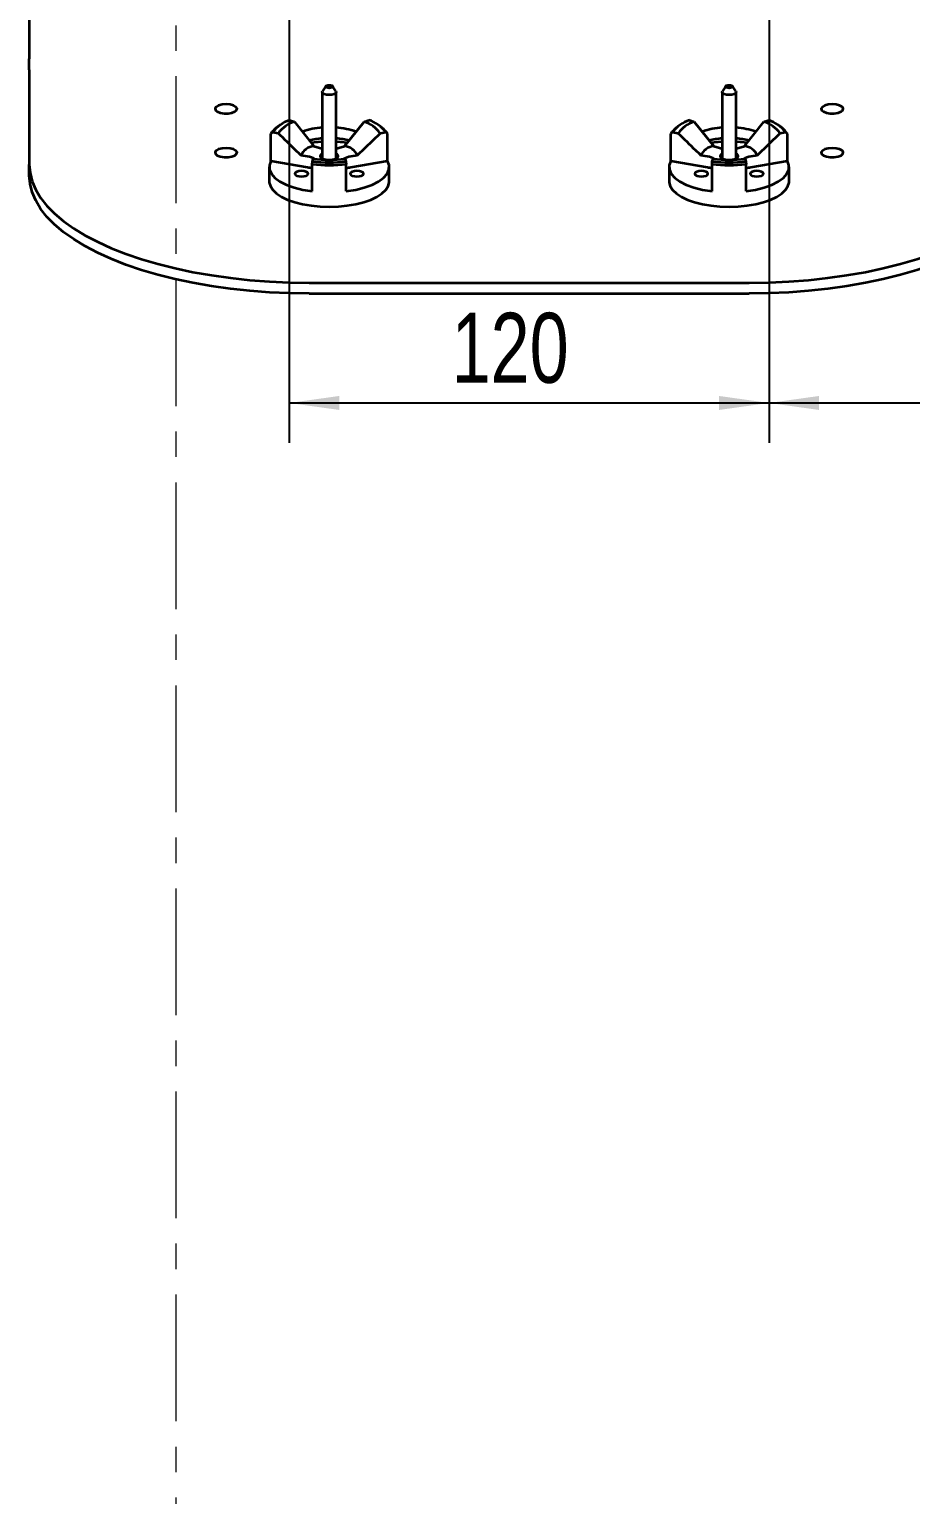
# Paper-space layout 'Blatt1' of a CAD drawing. Header units: millimetres. Extents: x 0 to 1189, y 0 to 841.
# Drawn here: x 470.4 to 514.4, y 584.4 to 657.7 of the extents above; entities that cross this region are included whole.
import ezdxf

# ---------------------------------------------------------------- set-up
doc = ezdxf.new("R2010")
doc.units = ezdxf.units.MM
doc.linetypes.add('CENTER', pattern=[10.16, 6.35, -1.27, 1.27, -1.27])
doc.layers.add('BEMASSUNG', color=1, linetype='Continuous')
doc.styles.add('SLDTEXTSTYLE2', font='TXT', dxfattribs={"width": 0.75})
doc.dimstyles.new('SLDDIMSTYLE2', dxfattribs={"dimtxt": 3.5, "dimasz": 2.5, "dimexe": 0, "dimexo": 0.0625, "dimgap": 0.875, "dimtad": 1, "dimdec": 1, "dimlfac": 5, "dimrnd": 1e-09, "dimzin": 12, "dimdsep": 46, "dimtxsty": 'SLDTEXTSTYLE2', "dimsah": 1, "dimcen": 0.09, "dimadec": 0, "dimazin": 3, "dimtfac": 1, "dimtdec": 1, "dimtofl": 0, "dimtmove": 0, "dimatfit": 3, "dimfxl": 1, "dimfrac": 2, "dimtolj": 1, "dimtzin": 12, "dimarcsym": 0})

# ---------------------------------------------------------------- blocks, each defined once
blk = doc.blocks.new('_D_6')
at = {"layer": 'BEMASSUNG'}
for p, q in [((507.356, 662.832), (507.356, 636.998)), ((507.356, 638.998), (540.356, 638.998))]:
    blk.add_line(p, q, dxfattribs=at)
for points in [[(507.356, 638.998), (509.856, 638.648), (509.856, 639.348)], [(540.356, 638.998), (537.856, 639.348), (537.856, 638.648)]]:
    blk.add_solid(points, dxfattribs=at)
at = {"layer": 'BEMASSUNG', "insert": (519.977, 643.509), "char_height": 3.5, "attachment_point": 1, "style": 'SLDTEXTSTYLE2'}
blk.add_mtext('165', dxfattribs=at)
blk = doc.blocks.new('_D_7')
at = {"layer": 'BEMASSUNG'}
for p, q in [((483.356, 662.832), (483.356, 636.998)), ((507.356, 662.832), (507.356, 636.998)), ((483.356, 638.998), (507.356, 638.998))]:
    blk.add_line(p, q, dxfattribs=at)
for points in [[(483.356, 638.998), (485.856, 638.648), (485.856, 639.348)], [(507.356, 638.998), (504.856, 639.348), (504.856, 638.648)]]:
    blk.add_solid(points, dxfattribs=at)
at = {"layer": 'BEMASSUNG', "insert": (491.477, 643.509), "char_height": 3.5, "attachment_point": 1, "style": 'SLDTEXTSTYLE2'}
blk.add_mtext('120', dxfattribs=at)

psp = doc.layouts.new('Blatt1')

# ---------------------------------------------------------------- linework, layer by layer
at = {"color": 7, "linetype": 'CENTER', "lineweight": 18}
psp.add_line((477.678, 777.265), (477.678, 308.626), dxfattribs=at)
at = {"color": 7, "linetype": 'Continuous', "lineweight": 35}
for p, q in [((470.356, 664.232), (470.356, 656.215)), ((470.356, 655.671), (470.356, 656.215)), ((470.356, 655.671), (470.356, 650.93)), ((485.006, 654.562), (485.006, 651.263)), ((485.186, 654.854), (485.019, 654.602)), ((485.693, 654.602), (485.526, 654.854)), ((485.706, 651.263), (485.706, 654.562)), ((505.006, 654.562), (505.006, 651.263)), ((505.186, 654.854), (505.019, 654.602)), ((505.693, 654.602), (505.526, 654.854)), ((505.706, 651.263), (505.706, 654.562)), ((482.791, 652.831), (482.702, 652.761)), ((483.372, 653.154), (483.613, 653.075)), ((483.613, 653.075), (484.589, 651.853)), ((486.124, 651.853), (487.099, 653.075)), ((487.099, 653.075), (487.341, 653.154)), ((488.01, 652.761), (487.922, 652.831)), ((502.791, 652.831), (502.702, 652.761)), ((503.371, 653.154), (503.613, 653.075)), ((503.613, 653.075), (504.589, 651.853)), ((506.124, 651.853), (507.099, 653.075)), ((507.099, 653.075), (507.341, 653.154)), ((508.01, 652.761), (507.922, 652.831)), ((482.533, 652.54), (482.439, 652.465)), ((482.439, 651.106), (482.439, 652.465)), ((482.814, 652.49), (482.533, 652.54)), ((487.898, 652.49), (486.762, 651.385)), ((488.18, 652.54), (487.898, 652.49)), ((488.273, 652.465), (488.18, 652.54)), ((488.273, 651.106), (488.273, 652.465)), ((502.533, 652.54), (502.439, 652.465)), ((502.439, 651.106), (502.439, 652.465)), ((502.814, 652.49), (502.533, 652.54)), ((507.898, 652.49), (506.762, 651.385)), ((508.18, 652.54), (507.898, 652.49)), ((508.273, 652.465), (508.18, 652.54)), ((508.273, 651.106), (508.273, 652.465)), ((484.277, 651.328), (483.95, 651.385)), ((484.589, 651.853), (484.869, 651.762)), ((485.006, 651.263), (485.015, 651.229)), ((485.697, 651.229), (485.706, 651.263)), ((485.843, 651.762), (486.124, 651.853)), ((486.762, 651.385), (486.436, 651.328)), ((504.277, 651.328), (503.95, 651.385)), ((504.589, 651.853), (504.869, 651.762)), ((505.006, 651.263), (505.015, 651.229)), ((505.697, 651.229), (505.706, 651.263)), ((505.843, 651.762), (506.124, 651.853)), ((506.762, 651.385), (506.436, 651.328)), ((470.356, 650.386), (470.356, 650.93)), ((482.356, 650.81), (482.356, 650.085)), ((484.277, 650.784), (482.439, 651.106)), ((484.504, 650.954), (484.517, 651.087)), ((484.504, 649.594), (484.504, 650.954)), ((484.517, 651.087), (484.557, 651.214)), ((486.155, 651.214), (486.195, 651.087)), ((486.195, 651.087), (486.208, 650.954)), ((486.208, 649.594), (486.208, 650.954)), ((488.273, 651.106), (486.436, 650.784)), ((488.356, 650.085), (488.356, 650.81)), ((502.356, 650.81), (502.356, 650.085)), ((504.277, 650.784), (502.439, 651.106)), ((504.504, 650.954), (504.517, 651.087)), ((504.504, 649.594), (504.504, 650.954)), ((504.517, 651.087), (504.557, 651.214)), ((506.155, 651.214), (506.195, 651.087)), ((506.195, 651.087), (506.208, 650.954)), ((506.208, 649.594), (506.208, 650.954)), ((508.273, 651.106), (506.436, 650.784)), ((508.356, 650.085), (508.356, 650.81)), ((484.356, 645.013), (506.356, 645.013)), ((484.356, 644.47), (506.356, 644.47))]:
    psp.add_line(p, q, dxfattribs=at)
at = {"color": 7, "linetype": 'Continuous', "lineweight": 35, "flags": 128}
for points in [[(485.424, 654.765), (485.356, 654.759), (485.288, 654.765), (485.231, 654.781), (485.193, 654.805), (485.179, 654.834), (485.193, 654.862), (485.231, 654.887), (485.288, 654.903), (485.356, 654.909), (485.424, 654.903), (485.481, 654.887), (485.519, 654.862), (485.533, 654.834), (485.519, 654.805), (485.481, 654.781), (485.424, 654.765)], [(505.424, 654.765), (505.356, 654.759), (505.288, 654.765), (505.231, 654.781), (505.193, 654.805), (505.179, 654.834), (505.193, 654.862), (505.231, 654.887), (505.288, 654.903), (505.356, 654.909), (505.424, 654.903), (505.481, 654.887), (505.519, 654.862), (505.533, 654.834), (505.519, 654.805), (505.481, 654.781), (505.424, 654.765)], [(485.356, 654.414), (485.222, 654.425), (485.109, 654.457), (485.033, 654.505), (485.006, 654.562), (485.019, 654.602)], [(485.693, 654.602), (485.706, 654.562), (485.68, 654.505), (485.604, 654.457), (485.49, 654.425), (485.356, 654.414)], [(505.356, 654.414), (505.222, 654.425), (505.109, 654.457), (505.033, 654.505), (505.006, 654.562), (505.019, 654.602)], [(505.693, 654.602), (505.706, 654.562), (505.68, 654.505), (505.604, 654.457), (505.49, 654.425), (505.356, 654.414)], [(480.395, 653.936), (480.196, 653.952), (479.997, 653.936), (479.826, 653.891), (479.704, 653.823), (479.648, 653.741), (479.667, 653.656), (479.757, 653.579), (479.907, 653.522), (480.095, 653.491), (480.297, 653.491), (480.486, 653.522), (480.635, 653.579), (480.725, 653.656), (480.744, 653.741), (480.688, 653.823), (480.567, 653.891), (480.395, 653.936)], [(510.715, 653.936), (510.516, 653.952), (510.317, 653.936), (510.146, 653.891), (510.024, 653.823), (509.969, 653.741), (509.987, 653.656), (510.077, 653.579), (510.227, 653.522), (510.415, 653.491), (510.617, 653.491), (510.806, 653.522), (510.955, 653.579), (511.045, 653.656), (511.064, 653.741), (511.008, 653.823), (510.887, 653.891), (510.715, 653.936)], [(485.006, 652.069), (484.605, 652.037), (484.456, 652.019)], [(486.256, 652.019), (486.107, 652.037), (485.706, 652.069)], [(505.006, 652.069), (504.605, 652.037), (504.456, 652.019)], [(506.256, 652.019), (506.107, 652.037), (505.706, 652.069)], [(480.395, 651.738), (480.196, 651.754), (479.997, 651.738), (479.826, 651.693), (479.704, 651.625), (479.648, 651.543), (479.667, 651.458), (479.757, 651.382), (479.907, 651.324), (480.095, 651.293), (480.297, 651.293), (480.486, 651.324), (480.635, 651.382), (480.725, 651.458), (480.744, 651.543), (480.688, 651.625), (480.567, 651.693), (480.395, 651.738)], [(484.869, 651.762), (484.979, 651.732), (485.006, 651.726)], [(485.006, 651.473), (484.94, 651.426), (484.906, 651.354), (484.94, 651.281), (485.038, 651.219), (485.184, 651.178), (485.356, 651.163)], [(485.356, 651.163), (485.528, 651.178), (485.674, 651.219), (485.772, 651.281), (485.806, 651.354), (485.772, 651.426), (485.706, 651.473)], [(485.706, 651.726), (485.733, 651.732), (485.843, 651.762)], [(504.869, 651.762), (504.979, 651.732), (505.006, 651.726)], [(505.006, 651.473), (504.94, 651.426), (504.906, 651.354), (504.94, 651.281), (505.038, 651.219), (505.184, 651.178), (505.356, 651.163)], [(505.356, 651.163), (505.528, 651.178), (505.674, 651.219), (505.772, 651.281), (505.806, 651.354), (505.772, 651.426), (505.706, 651.473)], [(505.706, 651.726), (505.733, 651.732), (505.843, 651.762)], [(510.715, 651.738), (510.516, 651.754), (510.317, 651.738), (510.146, 651.693), (510.024, 651.625), (509.969, 651.543), (509.987, 651.458), (510.077, 651.382), (510.227, 651.324), (510.415, 651.293), (510.617, 651.293), (510.806, 651.324), (510.955, 651.382), (511.045, 651.458), (511.064, 651.543), (511.008, 651.625), (510.887, 651.693), (510.715, 651.738)], [(470.356, 650.93), (470.392, 650.508), (470.499, 650.088), (470.676, 649.672), (470.923, 649.263), (471.239, 648.862), (471.621, 648.472), (472.069, 648.094), (472.579, 647.731), (473.149, 647.384), (473.776, 647.055), (474.457, 646.746), (475.188, 646.459), (475.966, 646.194), (476.787, 645.953), (477.647, 645.737), (478.54, 645.548), (479.464, 645.386), (480.412, 645.253), (481.38, 645.149), (482.364, 645.074), (483.357, 645.028), (484.356, 645.013)], [(482.439, 651.106), (482.363, 650.895), (482.372, 650.681), (482.465, 650.471), (482.641, 650.271), (482.894, 650.086), (483.216, 649.921), (483.6, 649.782), (484.033, 649.672), (484.504, 649.594)], [(483.844, 650.343), (483.971, 650.332), (484.097, 650.343), (484.204, 650.373), (484.275, 650.418), (484.301, 650.472), (484.275, 650.525), (484.204, 650.57), (484.097, 650.601), (483.971, 650.611), (483.844, 650.601), (483.737, 650.57), (483.666, 650.525), (483.641, 650.472), (483.666, 650.418), (483.737, 650.373), (483.844, 650.343)], [(486.208, 649.594), (486.679, 649.672), (487.112, 649.782), (487.496, 649.921), (487.819, 650.086), (488.071, 650.271), (488.247, 650.471), (488.341, 650.681), (488.349, 650.895), (488.273, 651.106)], [(486.616, 650.343), (486.742, 650.332), (486.868, 650.343), (486.975, 650.373), (487.047, 650.418), (487.072, 650.472), (487.047, 650.525), (486.975, 650.57), (486.868, 650.601), (486.742, 650.611), (486.616, 650.601), (486.508, 650.57), (486.437, 650.525), (486.412, 650.472), (486.437, 650.418), (486.508, 650.373), (486.616, 650.343)], [(502.439, 651.106), (502.363, 650.895), (502.372, 650.681), (502.465, 650.471), (502.641, 650.271), (502.894, 650.086), (503.216, 649.921), (503.6, 649.782), (504.033, 649.672), (504.504, 649.594)], [(503.844, 650.343), (503.971, 650.332), (504.097, 650.343), (504.204, 650.373), (504.275, 650.418), (504.301, 650.472), (504.275, 650.525), (504.204, 650.57), (504.097, 650.601), (503.971, 650.611), (503.844, 650.601), (503.737, 650.57), (503.666, 650.525), (503.641, 650.472), (503.666, 650.418), (503.737, 650.373), (503.844, 650.343)], [(506.208, 649.594), (506.679, 649.672), (507.112, 649.782), (507.496, 649.921), (507.819, 650.086), (508.071, 650.271), (508.247, 650.471), (508.341, 650.681), (508.349, 650.895), (508.273, 651.106)], [(506.356, 645.013), (507.355, 645.028), (508.349, 645.074), (509.332, 645.149), (510.3, 645.253), (511.249, 645.386), (512.172, 645.548), (513.066, 645.737), (513.925, 645.953), (514.746, 646.194), (515.524, 646.459), (516.256, 646.746), (516.937, 647.055), (517.564, 647.384), (518.134, 647.731), (518.644, 648.094), (519.091, 648.472), (519.473, 648.862), (519.789, 649.263), (520.036, 649.672), (520.214, 650.088), (520.32, 650.508), (520.356, 650.93)], [(506.616, 650.343), (506.742, 650.332), (506.868, 650.343), (506.975, 650.373), (507.047, 650.418), (507.072, 650.472), (507.047, 650.525), (506.975, 650.57), (506.868, 650.601), (506.742, 650.611), (506.616, 650.601), (506.508, 650.57), (506.437, 650.525), (506.412, 650.472), (506.437, 650.418), (506.508, 650.373), (506.616, 650.343)], [(484.356, 644.47), (483.357, 644.485), (482.364, 644.53), (481.38, 644.605), (480.412, 644.709), (479.464, 644.843), (478.54, 645.004), (477.647, 645.193), (476.787, 645.409), (475.966, 645.65), (475.188, 645.915), (474.457, 646.203), (473.776, 646.512), (473.149, 646.841), (472.579, 647.187), (472.069, 647.551), (471.621, 647.928), (471.239, 648.319), (470.923, 648.719), (470.676, 649.129), (470.499, 649.544), (470.392, 649.964), (470.356, 650.386)], [(482.356, 650.085), (482.358, 650.036), (482.411, 649.843), (482.533, 649.656), (482.721, 649.479), (482.97, 649.316), (483.276, 649.171), (483.63, 649.048), (484.025, 648.949), (484.451, 648.876), (484.898, 648.832), (485.356, 648.817)], [(485.356, 648.817), (485.814, 648.832), (486.261, 648.876), (486.687, 648.949), (487.082, 649.048), (487.436, 649.171), (487.742, 649.316), (487.992, 649.479), (488.18, 649.656), (488.301, 649.843), (488.354, 650.036), (488.356, 650.085)], [(502.356, 650.085), (502.358, 650.036), (502.411, 649.843), (502.533, 649.656), (502.721, 649.479), (502.97, 649.316), (503.276, 649.171), (503.63, 649.048), (504.025, 648.949), (504.451, 648.876), (504.898, 648.832), (505.356, 648.817)], [(505.356, 648.817), (505.814, 648.832), (506.261, 648.876), (506.687, 648.949), (507.082, 649.048), (507.436, 649.171), (507.742, 649.316), (507.992, 649.479), (508.18, 649.656), (508.301, 649.843), (508.354, 650.036), (508.356, 650.085)], [(520.356, 650.386), (520.32, 649.964), (520.214, 649.544), (520.036, 649.129), (519.789, 648.719), (519.473, 648.319), (519.091, 647.928), (518.644, 647.551), (518.134, 647.187), (517.564, 646.841), (516.937, 646.512), (516.256, 646.203), (515.524, 645.915), (514.746, 645.65), (513.925, 645.409), (513.066, 645.193), (512.172, 645.004), (511.249, 644.843), (510.3, 644.709), (509.332, 644.605), (508.349, 644.53), (507.355, 644.485), (506.356, 644.47)]]:
    psp.add_lwpolyline(points, dxfattribs=at)
at = {"color": 7, "linetype": 'Continuous', "lineweight": 35}
for centre, radius, start, end in [((483.362, 651.907), 1.079, 127.71387, 148.84612), ((483.857, 651.611), 1.617, 107.45769, 144.94996), ((484.018, 651.684), 1.449, 106.21487, 146.19329), ((485.248, 649.113), 3.672, 93.77406, 109.63643), ((485.465, 649.121), 3.664, 70.20738, 86.23307), ((486.695, 651.684), 1.449, 33.80603, 73.78581), ((486.856, 651.611), 1.618, 35.0508, 72.54155), ((487.35, 651.907), 1.078, 31.1527, 52.28988), ((503.362, 651.907), 1.079, 127.71353, 148.84389), ((503.857, 651.61), 1.618, 107.45963, 144.94801), ((504.018, 651.684), 1.449, 106.21487, 146.19329), ((505.248, 649.113), 3.672, 93.77425, 109.63651), ((505.465, 649.121), 3.664, 70.20738, 86.23307), ((506.695, 651.684), 1.449, 33.80671, 73.78513), ((506.855, 651.61), 1.618, 35.05199, 72.54037), ((507.35, 651.907), 1.079, 31.15611, 52.28647), ((485.304, 648.14), 4.103, 94.16591, 103.34524), ((485.408, 648.138), 4.106, 76.68465, 85.83286), ((505.304, 648.14), 4.103, 94.16608, 103.34539), ((505.408, 648.138), 4.105, 76.68415, 85.83304), ((484.664, 651.08), 0.777, 95.56995, 156.83807), ((484.136, 650.341), 0.997, 59.99851, 81.87239), ((486.577, 650.341), 0.997, 98.12911, 120.00117), ((486.048, 651.08), 0.777, 23.16375, 84.42823), ((504.664, 651.08), 0.777, 95.57056, 156.83644), ((504.136, 650.341), 0.997, 59.99794, 81.87178), ((506.577, 650.341), 0.997, 98.12731, 120.00296), ((506.048, 651.08), 0.777, 23.1611, 84.43087), ((484.08, 649.588), 1.212, 69.54755, 80.68592), ((485.356, 657.86), 6.959, 262.96628, 277.03372), ((485.356, 657.755), 6.721, 262.82984, 277.17016), ((485.356, 657.17), 6.009, 262.35759, 277.64241), ((486.632, 649.588), 1.212, 99.31584, 110.45218), ((504.079, 649.584), 1.216, 69.56483, 80.66863), ((505.356, 657.86), 6.959, 262.96625, 277.03375), ((505.356, 657.755), 6.721, 262.82977, 277.17023), ((505.356, 657.17), 6.009, 262.3575, 277.6425), ((506.632, 649.588), 1.212, 99.31408, 110.45245)]:
    psp.add_arc(centre, radius, start, end, dxfattribs=at)
for points, knots in [([(483.95, 651.385), (483.864, 651.468), (483.482, 651.833), (483.105, 652.203), (482.814, 652.49)], [0, 0, 0, 0, 0.2258467, 1, 1, 1, 1]), ([(503.95, 651.385), (503.864, 651.468), (503.482, 651.833), (503.105, 652.203), (502.814, 652.49)], [0, 0, 0, 0, 0.2258425, 1, 1, 1, 1])]:
    psp.add_open_spline(points, degree=3, knots=knots, dxfattribs=at)

# ---------------------------------------------------------------- dimensions: what is measured, and where the dimension line sits
at = {"layer": 'BEMASSUNG'}
for base, p1, p2, picture, middle in [((540.356, 638.998), (507.356, 662.832), (540.356, 737.232), '_D_6', (523.856, 638.998)), ((507.356, 638.998), (483.356, 662.832), (507.356, 662.832), '_D_7', (495.356, 638.998))]:
    dim = psp.add_linear_dim(base=base, p1=p1, p2=p2, dimstyle='SLDDIMSTYLE2', dxfattribs=at)
    dim.commit()
    dim.dimension.update_dxf_attribs({"geometry": picture, "text_midpoint": middle, "dimtype": 160})

doc.saveas('drawing.dxf')
